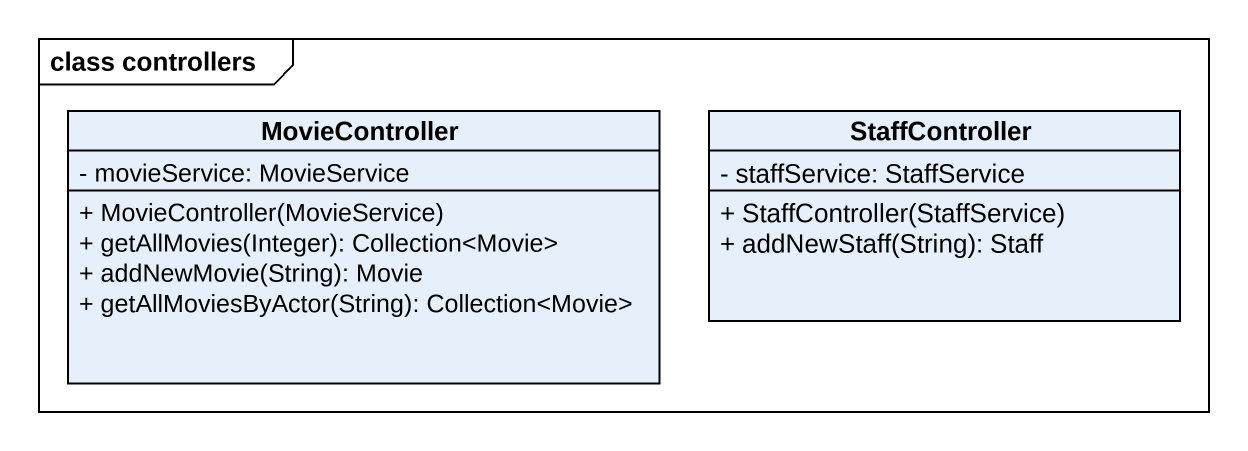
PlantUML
@startuml
mainframe class controllers
hide circle
hide empty members
skinparam classAttributeIconSize 0
class MovieController {
  - movieService: MovieService
  + MovieController(MovieService)
  + getAllMovies(Integer): Collection<Movie>
  + addNewMovie(String): Movie
  + getAllMoviesByActor(String): Collection<Movie>
}
class StaffController {
  - staffService: StaffService
  + StaffController(StaffService)
  + addNewStaff(String): Staff
}
@enduml
